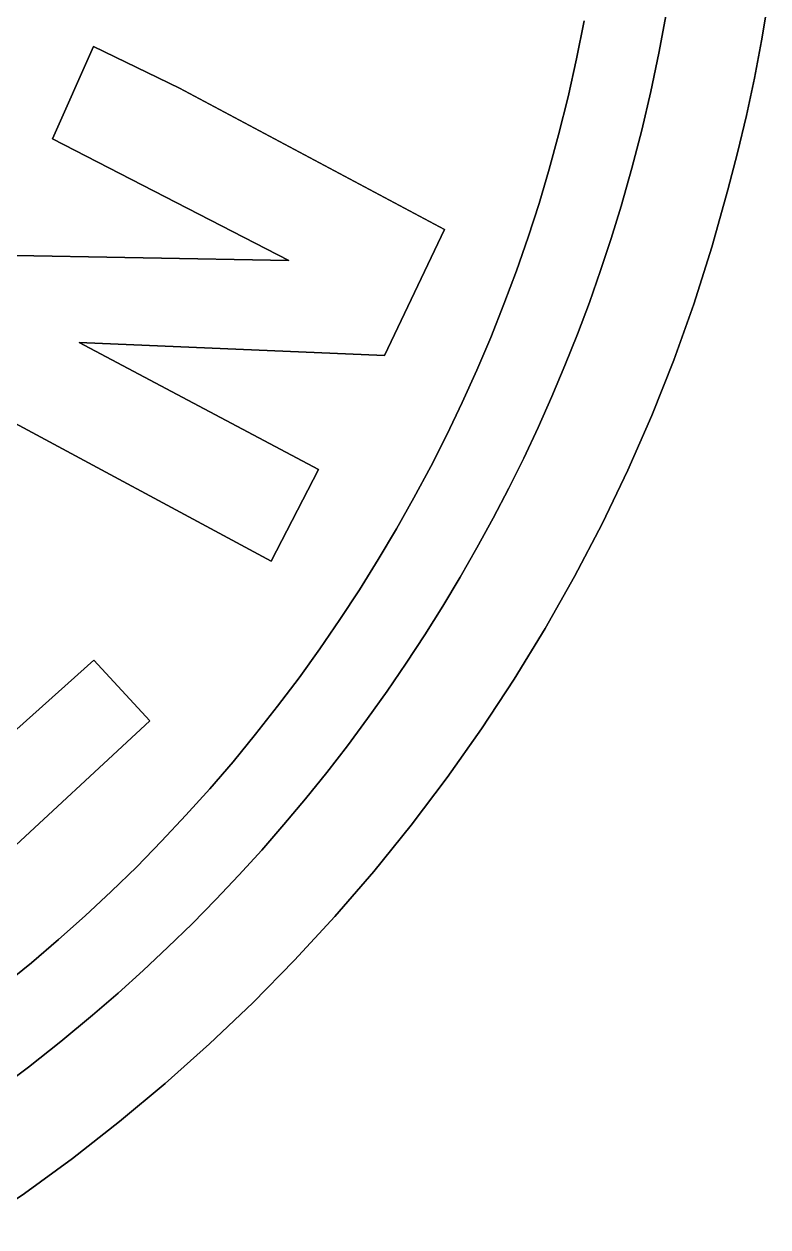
# Model space of a CAD drawing. Extents: x -357 to 364, y -246 to 254.
# Drawn here: x 79.8 to 134, y -104.7 to -17.1 of the extents above; entities that cross this region are included whole.
import ezdxf

# ---------------------------------------------------------------- set-up
doc = ezdxf.new("R2010")
doc.units = 0
doc.header["$MEASUREMENT"] = 0
doc.linetypes.add('CONTINUOUS_100', pattern=[0])
for name, color, linetype in [('COLOR_0260AAFF', 7, 'CONTINUOUS'), ('COLOR_DB053EFF', 7, 'CONTINUOUS'), ('COLOR_FFFFFFFF', 7, 'CONTINUOUS'), ('DAMIEL', 171, 'CONTINUOUS')]:
    doc.layers.add(name, color=color, linetype=linetype)

msp = doc.modelspace()

# ---------------------------------------------------------------- linework, layer by layer
at = {"layer": 'COLOR_0260AAFF', "linetype": 'CONTINUOUS_100'}
for p, q in [((134.003046, -15.57713), (133.539016, -18.321592)), ((126.052842, -19.215689), (126.57739, -16.389797)), ((133.539016, -18.321592), (133.015436, -21.055534)), ((125.462077, -22.028526), (126.052842, -19.215689)), ((133.015436, -21.055534), (132.432224, -23.777701)), ((124.805049, -24.826765), (125.462077, -22.028526)), ((132.432224, -23.777701), (131.789297, -26.486838)), ((124.081716, -27.608864), (124.805049, -24.826765)), ((131.789297, -26.486838), (131.086574, -29.18169)), ((123.292033, -30.373282), (124.081716, -27.608864)), ((131.086574, -29.18169), (129.915757, -33.371679)), ((122.571113, -32.728595), (123.292033, -30.373282)), ((121.801577, -35.067968), (122.571113, -32.728595)), ((129.915757, -33.371679), (128.597056, -37.512502)), ((120.984004, -37.390609), (121.801577, -35.067968)), ((120.118975, -39.695728), (120.984004, -37.390609)), ((128.597056, -37.512502), (127.133751, -41.600744)), ((119.207071, -41.982533), (120.118975, -39.695728)), ((118.248871, -44.250232), (119.207071, -41.982533)), ((127.133751, -41.600744), (125.529124, -45.632992)), ((117.244956, -46.498034), (118.248871, -44.250232)), ((125.529124, -45.632992), (123.786453, -49.605829)), ((116.195906, -48.725148), (117.244956, -46.498034)), ((115.102303, -50.930782), (116.195906, -48.725148)), ((123.786453, -49.605829), (121.90902, -53.515843)), ((113.964725, -53.114146), (115.102303, -50.930782)), ((112.783754, -55.274446), (113.964725, -53.114146)), ((121.90902, -53.515843), (119.900106, -57.35962)), ((111.55997, -57.410893), (112.783754, -55.274446)), ((110.293954, -59.522695), (111.55997, -57.410893)), ((119.900106, -57.35962), (117.762989, -61.133743)), ((108.986285, -61.60906), (110.293954, -59.522695)), ((117.762989, -61.133743), (115.500952, -64.8348)), ((107.637544, -63.669197), (108.986285, -61.60906)), ((106.248312, -65.702315), (107.637544, -63.669197)), ((115.500952, -64.8348), (113.117274, -68.459376)), ((104.819169, -67.707622), (106.248312, -65.702315)), ((103.350695, -69.684327), (104.819169, -67.707622)), ((113.117274, -68.459376), (110.615236, -72.004055)), ((101.84347, -71.631639), (103.350695, -69.684327)), ((100.298076, -73.548765), (101.84347, -71.631639)), ((110.615236, -72.004055), (107.998118, -75.465425)), ((98.715092, -75.434916), (100.298076, -73.548765)), ((97.0951, -77.289299), (98.715092, -75.434916)), ((107.998118, -75.465425), (105.2692, -78.840069)), ((95.438678, -79.111122), (97.0951, -77.289299)), ((105.2692, -78.840069), (102.431764, -82.124576)), ((93.746408, -80.899596), (95.438678, -79.111122)), ((92.01887, -82.653928), (93.746408, -80.899596)), ((102.431764, -82.124576), (99.489089, -85.315528)), ((90.256644, -84.373326), (92.01887, -82.653928)), ((88.460312, -86.057), (90.256644, -84.373326)), ((99.489089, -85.315528), (96.444456, -88.409513)), ((86.630452, -87.704158), (88.460312, -86.057)), ((84.767646, -89.314009), (86.630452, -87.704158)), ((96.444456, -88.409513), (93.301145, -91.403117)), ((82.455332, -91.234079), (84.767646, -89.314009)), ((80.096079, -93.095371), (82.455332, -91.234079)), ((93.301145, -91.403117), (90.062437, -94.292923)), ((77.691524, -94.897197), (80.096079, -93.095371)), ((90.062437, -94.292923), (86.731612, -97.075518)), ((86.731612, -97.075518), (83.311951, -99.747488)), ((83.311951, -99.747488), (79.806733, -102.305419)), ((79.806733, -102.305419), (76.21924, -104.745895))]:
    msp.add_line(p, q, dxfattribs=at)
at = {"layer": 'COLOR_DB053EFF', "linetype": 'CONTINUOUS_100'}
for p, q in [((120.613377, -16.862394), (120.054334, -19.647802)), ((120.613377, -16.862394), (120.054334, -19.647802)), ((84.831713, -18.747716), (81.855591, -25.457026)), ((84.831713, -18.747716), (81.855591, -25.457026)), ((91.09595, -21.775516), (84.831713, -18.747716)), ((91.09595, -21.775516), (84.831713, -18.747716)), ((120.054334, -19.647802), (119.427014, -22.418693)), ((120.054334, -19.647802), (119.427014, -22.418693)), ((110.419163, -32.08294), (91.09595, -21.775516)), ((110.419163, -32.08294), (91.09595, -21.775516)), ((119.427014, -22.418693), (118.731359, -25.173407)), ((119.427014, -22.418693), (118.731359, -25.173407)), ((118.731359, -25.173407), (118.051171, -27.680447)), ((118.731359, -25.173407), (118.051171, -27.680447)), ((81.855591, -25.457026), (99.075912, -34.334058)), ((81.855591, -25.457026), (99.075912, -34.334058)), ((118.051171, -27.680447), (117.313115, -30.170021)), ((118.051171, -27.680447), (117.313115, -30.170021)), ((117.313115, -30.170021), (116.517958, -32.641131)), ((117.313115, -30.170021), (116.517958, -32.641131)), ((106.058238, -41.254101), (110.419163, -32.08294)), ((106.058238, -41.254101), (110.419163, -32.08294)), ((116.517958, -32.641131), (115.666464, -35.092779)), ((116.517958, -32.641131), (115.666464, -35.092779)), ((99.075912, -34.334058), (76.990756, -33.921209)), ((99.075912, -34.334058), (76.990756, -33.921209)), ((115.666464, -35.092779), (114.7594, -37.523965)), ((115.666464, -35.092779), (114.7594, -37.523965)), ((114.7594, -37.523965), (113.797531, -39.93369)), ((114.7594, -37.523965), (113.797531, -39.93369)), ((101.235756, -49.571347), (83.798384, -40.296337)), ((83.798384, -40.296337), (106.058238, -41.254101)), ((101.235756, -49.571347), (83.798384, -40.296337)), ((83.798384, -40.296337), (106.058238, -41.254101)), ((113.797531, -39.93369), (112.781622, -42.320956)), ((113.797531, -39.93369), (112.781622, -42.320956)), ((72.376357, -42.577311), (97.782237, -56.248896)), ((72.376357, -42.577311), (97.782237, -56.248896)), ((112.781622, -42.320956), (111.712438, -44.684765)), ((112.781622, -42.320956), (111.712438, -44.684765)), ((111.712438, -44.684765), (110.590747, -47.024116)), ((111.712438, -44.684765), (110.590747, -47.024116)), ((110.590747, -47.024116), (109.417312, -49.338012)), ((110.590747, -47.024116), (109.417312, -49.338012)), ((97.782237, -56.248896), (101.235756, -49.571347)), ((97.782237, -56.248896), (101.235756, -49.571347)), ((109.417312, -49.338012), (108.1929, -51.625453)), ((109.417312, -49.338012), (108.1929, -51.625453)), ((108.1929, -51.625453), (106.918275, -53.885441)), ((108.1929, -51.625453), (106.918275, -53.885441)), ((106.918275, -53.885441), (105.594204, -56.116977)), ((106.918275, -53.885441), (105.594204, -56.116977)), ((105.594204, -56.116977), (104.221452, -58.319062)), ((105.594204, -56.116977), (104.221452, -58.319062)), ((104.221452, -58.319062), (102.800784, -60.490697)), ((104.221452, -58.319062), (102.800784, -60.490697)), ((102.800784, -60.490697), (101.332966, -62.630883)), ((102.800784, -60.490697), (101.332966, -62.630883)), ((101.332966, -62.630883), (99.818764, -64.738622)), ((101.332966, -62.630883), (99.818764, -64.738622)), ((84.8539, -63.451264), (75.541081, -71.78391)), ((84.8539, -63.451264), (75.541081, -71.78391)), ((88.951825, -67.863763), (84.8539, -63.451264)), ((88.951825, -67.863763), (84.8539, -63.451264)), ((99.818764, -64.738622), (98.258943, -66.812915)), ((99.818764, -64.738622), (98.258943, -66.812915)), ((98.258943, -66.812915), (96.654268, -68.852763)), ((98.258943, -66.812915), (96.654268, -68.852763)), ((73.731835, -81.947515), (88.951825, -67.863763)), ((73.731835, -81.947515), (88.951825, -67.863763)), ((96.654268, -68.852763), (95.005505, -70.857167)), ((96.654268, -68.852763), (95.005505, -70.857167)), ((95.005505, -70.857167), (93.31342, -72.825129)), ((95.005505, -70.857167), (93.31342, -72.825129)), ((93.31342, -72.825129), (91.578778, -74.755648)), ((93.31342, -72.825129), (91.578778, -74.755648)), ((91.578778, -74.755648), (89.802344, -76.647728)), ((91.578778, -74.755648), (89.802344, -76.647728)), ((89.802344, -76.647728), (87.984885, -78.500368)), ((89.802344, -76.647728), (87.984885, -78.500368)), ((87.984885, -78.500368), (86.127165, -80.312571)), ((87.984885, -78.500368), (86.127165, -80.312571)), ((86.127165, -80.312571), (84.22995, -82.083336)), ((86.127165, -80.312571), (84.22995, -82.083336)), ((84.22995, -82.083336), (82.294005, -83.811667)), ((84.22995, -82.083336), (82.294005, -83.811667)), ((82.294005, -83.811667), (80.320097, -85.496562)), ((82.294005, -83.811667), (80.320097, -85.496562)), ((80.320097, -85.496562), (78.30899, -87.137025)), ((80.320097, -85.496562), (78.30899, -87.137025))]:
    msp.add_line(p, q, dxfattribs=at)
at = {"layer": 'COLOR_FFFFFFFF', "linetype": 'CONTINUOUS_100'}
for p, q in [((133.539016, -18.321592), (134.003046, -15.57713)), ((126.57739, -16.389797), (126.052842, -19.215689)), ((120.054334, -19.647802), (120.613377, -16.862394)), ((133.015436, -21.055534), (133.539016, -18.321592)), ((81.855591, -25.457026), (84.831713, -18.747716)), ((84.831713, -18.747716), (91.09595, -21.775516)), ((126.052842, -19.215689), (125.462077, -22.028526)), ((119.427014, -22.418693), (120.054334, -19.647802)), ((91.09595, -21.775516), (110.419163, -32.08294)), ((132.432224, -23.777701), (133.015436, -21.055534)), ((118.731359, -25.173407), (119.427014, -22.418693)), ((125.462077, -22.028526), (124.805049, -24.826765)), ((131.789297, -26.486838), (132.432224, -23.777701)), ((118.051171, -27.680447), (118.731359, -25.173407)), ((124.805049, -24.826765), (124.081716, -27.608864)), ((99.075912, -34.334058), (81.855591, -25.457026)), ((131.086574, -29.18169), (131.789297, -26.486838)), ((117.313115, -30.170021), (118.051171, -27.680447)), ((124.081716, -27.608864), (123.292033, -30.373282)), ((129.915757, -33.371679), (131.086574, -29.18169)), ((116.517958, -32.641131), (117.313115, -30.170021)), ((123.292033, -30.373282), (122.571113, -32.728595)), ((110.419163, -32.08294), (106.058238, -41.254101)), ((115.666464, -35.092779), (116.517958, -32.641131)), ((122.571113, -32.728595), (121.801577, -35.067968)), ((76.990756, -33.921209), (99.075912, -34.334058)), ((128.597056, -37.512502), (129.915757, -33.371679)), ((114.7594, -37.523965), (115.666464, -35.092779)), ((121.801577, -35.067968), (120.984004, -37.390609)), ((113.797531, -39.93369), (114.7594, -37.523965)), ((120.984004, -37.390609), (120.118975, -39.695728)), ((127.133751, -41.600744), (128.597056, -37.512502)), ((106.058238, -41.254101), (83.798384, -40.296337)), ((83.798384, -40.296337), (101.235756, -49.571347)), ((112.781622, -42.320956), (113.797531, -39.93369)), ((120.118975, -39.695728), (119.207071, -41.982533)), ((119.207071, -41.982533), (118.248871, -44.250232)), ((125.529124, -45.632992), (127.133751, -41.600744)), ((97.782237, -56.248896), (72.376357, -42.577311)), ((111.712438, -44.684765), (112.781622, -42.320956)), ((110.590747, -47.024116), (111.712438, -44.684765)), ((118.248871, -44.250232), (117.244956, -46.498034)), ((123.786453, -49.605829), (125.529124, -45.632992)), ((109.417312, -49.338012), (110.590747, -47.024116)), ((117.244956, -46.498034), (116.195906, -48.725148)), ((116.195906, -48.725148), (115.102303, -50.930782)), ((101.235756, -49.571347), (97.782237, -56.248896)), ((108.1929, -51.625453), (109.417312, -49.338012)), ((121.90902, -53.515843), (123.786453, -49.605829)), ((106.918275, -53.885441), (108.1929, -51.625453)), ((115.102303, -50.930782), (113.964725, -53.114146)), ((113.964725, -53.114146), (112.783754, -55.274446)), ((105.594204, -56.116977), (106.918275, -53.885441)), ((119.900106, -57.35962), (121.90902, -53.515843)), ((112.783754, -55.274446), (111.55997, -57.410893)), ((104.221452, -58.319062), (105.594204, -56.116977)), ((111.55997, -57.410893), (110.293954, -59.522695)), ((117.762989, -61.133743), (119.900106, -57.35962)), ((102.800784, -60.490697), (104.221452, -58.319062)), ((110.293954, -59.522695), (108.986285, -61.60906)), ((101.332966, -62.630883), (102.800784, -60.490697)), ((115.500952, -64.8348), (117.762989, -61.133743)), ((108.986285, -61.60906), (107.637544, -63.669197)), ((99.818764, -64.738622), (101.332966, -62.630883)), ((75.541081, -71.78391), (84.8539, -63.451264)), ((84.8539, -63.451264), (88.951825, -67.863763)), ((107.637544, -63.669197), (106.248312, -65.702315)), ((98.258943, -66.812915), (99.818764, -64.738622)), ((113.117274, -68.459376), (115.500952, -64.8348)), ((106.248312, -65.702315), (104.819169, -67.707622)), ((96.654268, -68.852763), (98.258943, -66.812915)), ((88.951825, -67.863763), (73.731835, -81.947515)), ((104.819169, -67.707622), (103.350695, -69.684327)), ((95.005505, -70.857167), (96.654268, -68.852763)), ((110.615236, -72.004055), (113.117274, -68.459376)), ((103.350695, -69.684327), (101.84347, -71.631639)), ((93.31342, -72.825129), (95.005505, -70.857167)), ((101.84347, -71.631639), (100.298076, -73.548765)), ((107.998118, -75.465425), (110.615236, -72.004055)), ((91.578778, -74.755648), (93.31342, -72.825129)), ((100.298076, -73.548765), (98.715092, -75.434916)), ((89.802344, -76.647728), (91.578778, -74.755648)), ((98.715092, -75.434916), (97.0951, -77.289299)), ((105.2692, -78.840069), (107.998118, -75.465425)), ((87.984885, -78.500368), (89.802344, -76.647728)), ((97.0951, -77.289299), (95.438678, -79.111122)), ((86.127165, -80.312571), (87.984885, -78.500368)), ((102.431764, -82.124576), (105.2692, -78.840069)), ((95.438678, -79.111122), (93.746408, -80.899596)), ((84.22995, -82.083336), (86.127165, -80.312571)), ((93.746408, -80.899596), (92.01887, -82.653928)), ((82.294005, -83.811667), (84.22995, -82.083336)), ((99.489089, -85.315528), (102.431764, -82.124576)), ((92.01887, -82.653928), (90.256644, -84.373326)), ((80.320097, -85.496562), (82.294005, -83.811667)), ((90.256644, -84.373326), (88.460312, -86.057)), ((78.30899, -87.137025), (80.320097, -85.496562)), ((96.444456, -88.409513), (99.489089, -85.315528)), ((88.460312, -86.057), (86.630452, -87.704158)), ((86.630452, -87.704158), (84.767646, -89.314009)), ((93.301145, -91.403117), (96.444456, -88.409513)), ((84.767646, -89.314009), (82.455332, -91.234079)), ((82.455332, -91.234079), (80.096079, -93.095371)), ((90.062437, -94.292923), (93.301145, -91.403117)), ((80.096079, -93.095371), (77.691524, -94.897197)), ((86.731612, -97.075518), (90.062437, -94.292923)), ((83.311951, -99.747488), (86.731612, -97.075518)), ((79.806733, -102.305419), (83.311951, -99.747488)), ((76.21924, -104.745895), (79.806733, -102.305419))]:
    msp.add_line(p, q, dxfattribs=at)
at = {"layer": 'DAMIEL', "linetype": 'CONTINUOUS_100'}
for p, q in [((134.003046, -15.57713), (133.539016, -18.321592)), ((126.052842, -19.215689), (126.57739, -16.389797)), ((120.613377, -16.862394), (120.054334, -19.647802)), ((120.613377, -16.862394), (120.054334, -19.647802)), ((133.539016, -18.321592), (133.015436, -21.055534)), ((84.831713, -18.747716), (81.855591, -25.457026)), ((84.831713, -18.747716), (81.855591, -25.457026)), ((91.09595, -21.775516), (84.831713, -18.747716)), ((91.09595, -21.775516), (84.831713, -18.747716)), ((125.462077, -22.028526), (126.052842, -19.215689)), ((120.054334, -19.647802), (119.427014, -22.418693)), ((120.054334, -19.647802), (119.427014, -22.418693)), ((110.419163, -32.08294), (91.09595, -21.775516)), ((110.419163, -32.08294), (91.09595, -21.775516)), ((133.015436, -21.055534), (132.432224, -23.777701)), ((119.427014, -22.418693), (118.731359, -25.173407)), ((119.427014, -22.418693), (118.731359, -25.173407)), ((124.805049, -24.826765), (125.462077, -22.028526)), ((132.432224, -23.777701), (131.789297, -26.486838)), ((118.731359, -25.173407), (118.051171, -27.680447)), ((118.731359, -25.173407), (118.051171, -27.680447)), ((124.081716, -27.608864), (124.805049, -24.826765)), ((81.855591, -25.457026), (99.075912, -34.334058)), ((81.855591, -25.457026), (99.075912, -34.334058)), ((131.789297, -26.486838), (131.086574, -29.18169)), ((118.051171, -27.680447), (117.313115, -30.170021)), ((118.051171, -27.680447), (117.313115, -30.170021)), ((123.292033, -30.373282), (124.081716, -27.608864)), ((131.086574, -29.18169), (129.915757, -33.371679)), ((117.313115, -30.170021), (116.517958, -32.641131)), ((117.313115, -30.170021), (116.517958, -32.641131)), ((122.571113, -32.728595), (123.292033, -30.373282)), ((106.058238, -41.254101), (110.419163, -32.08294)), ((106.058238, -41.254101), (110.419163, -32.08294)), ((116.517958, -32.641131), (115.666464, -35.092779)), ((116.517958, -32.641131), (115.666464, -35.092779)), ((121.801577, -35.067968), (122.571113, -32.728595)), ((99.075912, -34.334058), (76.990756, -33.921209)), ((99.075912, -34.334058), (76.990756, -33.921209)), ((129.915757, -33.371679), (128.597056, -37.512502)), ((115.666464, -35.092779), (114.7594, -37.523965)), ((115.666464, -35.092779), (114.7594, -37.523965)), ((120.984004, -37.390609), (121.801577, -35.067968)), ((114.7594, -37.523965), (113.797531, -39.93369)), ((114.7594, -37.523965), (113.797531, -39.93369)), ((120.118975, -39.695728), (120.984004, -37.390609)), ((128.597056, -37.512502), (127.133751, -41.600744)), ((101.235756, -49.571347), (83.798384, -40.296337)), ((83.798384, -40.296337), (106.058238, -41.254101)), ((101.235756, -49.571347), (83.798384, -40.296337)), ((83.798384, -40.296337), (106.058238, -41.254101)), ((113.797531, -39.93369), (112.781622, -42.320956)), ((113.797531, -39.93369), (112.781622, -42.320956)), ((119.207071, -41.982533), (120.118975, -39.695728)), ((118.248871, -44.250232), (119.207071, -41.982533)), ((127.133751, -41.600744), (125.529124, -45.632992)), ((72.376357, -42.577311), (97.782237, -56.248896)), ((72.376357, -42.577311), (97.782237, -56.248896)), ((112.781622, -42.320956), (111.712438, -44.684765)), ((112.781622, -42.320956), (111.712438, -44.684765)), ((111.712438, -44.684765), (110.590747, -47.024116)), ((111.712438, -44.684765), (110.590747, -47.024116)), ((117.244956, -46.498034), (118.248871, -44.250232)), ((125.529124, -45.632992), (123.786453, -49.605829)), ((110.590747, -47.024116), (109.417312, -49.338012)), ((110.590747, -47.024116), (109.417312, -49.338012)), ((116.195906, -48.725148), (117.244956, -46.498034)), ((115.102303, -50.930782), (116.195906, -48.725148)), ((97.782237, -56.248896), (101.235756, -49.571347)), ((97.782237, -56.248896), (101.235756, -49.571347)), ((109.417312, -49.338012), (108.1929, -51.625453)), ((109.417312, -49.338012), (108.1929, -51.625453)), ((123.786453, -49.605829), (121.90902, -53.515843)), ((108.1929, -51.625453), (106.918275, -53.885441)), ((108.1929, -51.625453), (106.918275, -53.885441)), ((113.964725, -53.114146), (115.102303, -50.930782)), ((112.783754, -55.274446), (113.964725, -53.114146)), ((106.918275, -53.885441), (105.594204, -56.116977)), ((106.918275, -53.885441), (105.594204, -56.116977)), ((121.90902, -53.515843), (119.900106, -57.35962)), ((111.55997, -57.410893), (112.783754, -55.274446)), ((105.594204, -56.116977), (104.221452, -58.319062)), ((105.594204, -56.116977), (104.221452, -58.319062)), ((110.293954, -59.522695), (111.55997, -57.410893)), ((119.900106, -57.35962), (117.762989, -61.133743)), ((104.221452, -58.319062), (102.800784, -60.490697)), ((104.221452, -58.319062), (102.800784, -60.490697)), ((108.986285, -61.60906), (110.293954, -59.522695)), ((102.800784, -60.490697), (101.332966, -62.630883)), ((102.800784, -60.490697), (101.332966, -62.630883)), ((117.762989, -61.133743), (115.500952, -64.8348)), ((107.637544, -63.669197), (108.986285, -61.60906)), ((101.332966, -62.630883), (99.818764, -64.738622)), ((101.332966, -62.630883), (99.818764, -64.738622)), ((84.8539, -63.451264), (75.541081, -71.78391)), ((84.8539, -63.451264), (75.541081, -71.78391)), ((88.951825, -67.863763), (84.8539, -63.451264)), ((88.951825, -67.863763), (84.8539, -63.451264)), ((106.248312, -65.702315), (107.637544, -63.669197)), ((99.818764, -64.738622), (98.258943, -66.812915)), ((99.818764, -64.738622), (98.258943, -66.812915)), ((115.500952, -64.8348), (113.117274, -68.459376)), ((104.819169, -67.707622), (106.248312, -65.702315)), ((98.258943, -66.812915), (96.654268, -68.852763)), ((98.258943, -66.812915), (96.654268, -68.852763)), ((73.731835, -81.947515), (88.951825, -67.863763)), ((73.731835, -81.947515), (88.951825, -67.863763)), ((103.350695, -69.684327), (104.819169, -67.707622)), ((96.654268, -68.852763), (95.005505, -70.857167)), ((96.654268, -68.852763), (95.005505, -70.857167)), ((113.117274, -68.459376), (110.615236, -72.004055)), ((101.84347, -71.631639), (103.350695, -69.684327)), ((95.005505, -70.857167), (93.31342, -72.825129)), ((95.005505, -70.857167), (93.31342, -72.825129)), ((100.298076, -73.548765), (101.84347, -71.631639)), ((110.615236, -72.004055), (107.998118, -75.465425)), ((93.31342, -72.825129), (91.578778, -74.755648)), ((93.31342, -72.825129), (91.578778, -74.755648)), ((98.715092, -75.434916), (100.298076, -73.548765)), ((91.578778, -74.755648), (89.802344, -76.647728)), ((91.578778, -74.755648), (89.802344, -76.647728)), ((97.0951, -77.289299), (98.715092, -75.434916)), ((107.998118, -75.465425), (105.2692, -78.840069)), ((89.802344, -76.647728), (87.984885, -78.500368)), ((89.802344, -76.647728), (87.984885, -78.500368)), ((95.438678, -79.111122), (97.0951, -77.289299)), ((87.984885, -78.500368), (86.127165, -80.312571)), ((87.984885, -78.500368), (86.127165, -80.312571)), ((105.2692, -78.840069), (102.431764, -82.124576)), ((93.746408, -80.899596), (95.438678, -79.111122)), ((86.127165, -80.312571), (84.22995, -82.083336)), ((86.127165, -80.312571), (84.22995, -82.083336)), ((92.01887, -82.653928), (93.746408, -80.899596)), ((84.22995, -82.083336), (82.294005, -83.811667)), ((84.22995, -82.083336), (82.294005, -83.811667)), ((102.431764, -82.124576), (99.489089, -85.315528)), ((90.256644, -84.373326), (92.01887, -82.653928)), ((82.294005, -83.811667), (80.320097, -85.496562)), ((82.294005, -83.811667), (80.320097, -85.496562)), ((88.460312, -86.057), (90.256644, -84.373326)), ((80.320097, -85.496562), (78.30899, -87.137025)), ((80.320097, -85.496562), (78.30899, -87.137025)), ((99.489089, -85.315528), (96.444456, -88.409513)), ((86.630452, -87.704158), (88.460312, -86.057)), ((84.767646, -89.314009), (86.630452, -87.704158)), ((96.444456, -88.409513), (93.301145, -91.403117)), ((82.455332, -91.234079), (84.767646, -89.314009)), ((80.096079, -93.095371), (82.455332, -91.234079)), ((93.301145, -91.403117), (90.062437, -94.292923)), ((77.691524, -94.897197), (80.096079, -93.095371)), ((90.062437, -94.292923), (86.731612, -97.075518)), ((86.731612, -97.075518), (83.311951, -99.747488)), ((83.311951, -99.747488), (79.806733, -102.305419)), ((79.806733, -102.305419), (76.21924, -104.745895))]:
    msp.add_line(p, q, dxfattribs=at)

doc.saveas('drawing.dxf')
